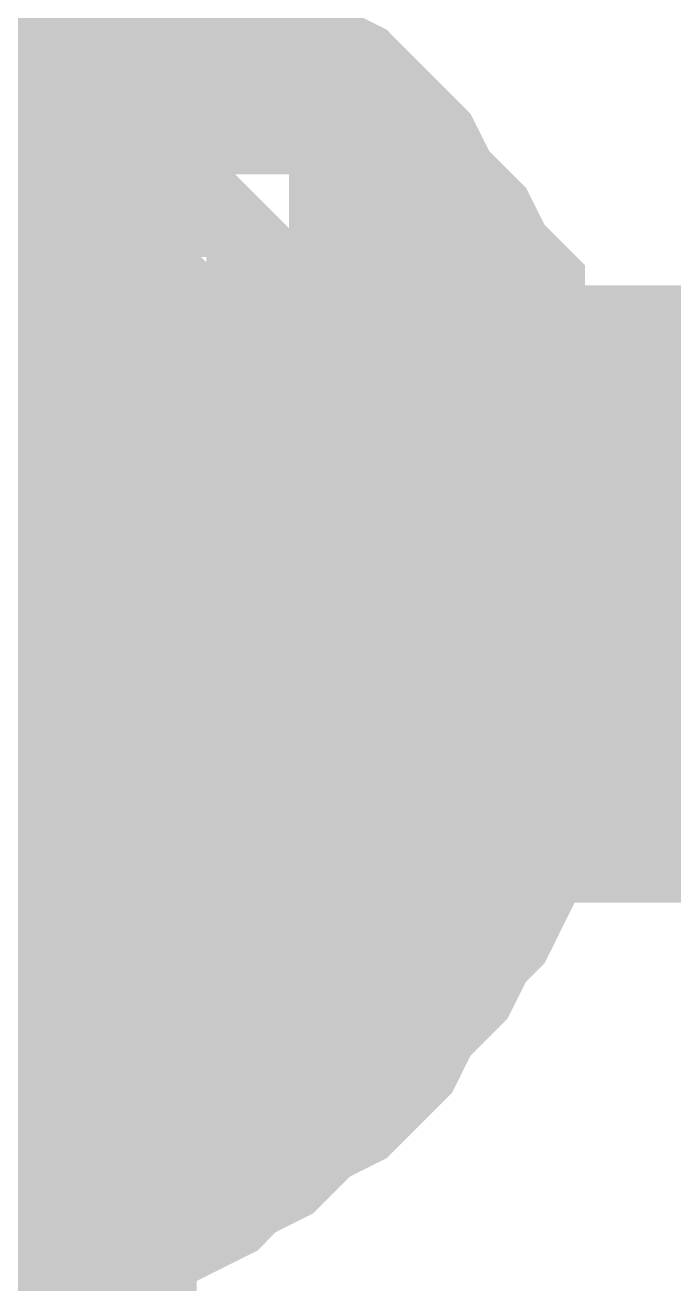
# Model space of a CAD drawing. Header units: inches. Extents: x 0 to 841, y 0 to 594.
# Drawn here: x 440.182 to 440.97, y 221.643 to 223.171 of the extents above; entities that cross this region are included whole.
import ezdxf

# ---------------------------------------------------------------- set-up
doc = ezdxf.new("R2010")
doc.units = ezdxf.units.IN
doc.layers.add('Sheet', color=255, linetype='Continuous')

msp = doc.modelspace()

# ---------------------------------------------------------------- linework, layer by layer
at = {"layer": 'Sheet'}
for points in [[(440.0158, 232.4973, 0.7493, 0.7493, 0), (440.0158, 222.4805, 0.7493, 0.7493, 0)], [(440.0158, 223.2441, 0.2997, 0.2997, 0), (440.0608, 223.2441, 0.2997, 0.2997, 0), (440.0832, 223.2441, 0.2997, 0.2997, 0), (440.1281, 223.2441, 0.2997, 0.2997, 0), (440.173, 223.2216, 0.2997, 0.2997, 0), (440.1955, 223.2216, 0.2997, 0.2997, 0), (440.2404, 223.1992, 0.2997, 0.2997, 0), (440.2629, 223.1992, 0.2997, 0.2997, 0), (440.3078, 223.1767, 0.2997, 0.2997, 0), (440.3302, 223.1767, 0.2997, 0.2997, 0), (440.3752, 223.1543, 0.2997, 0.2997, 0), (440.3976, 223.1318, 0.2997, 0.2997, 0), (440.4425, 223.1093, 0.2997, 0.2997, 0), (440.465, 223.0869, 0.2997, 0.2997, 0), (440.4874, 223.0644, 0.2997, 0.2997, 0), (440.5324, 223.042, 0.2997, 0.2997, 0), (440.5548, 223.0195, 0.2997, 0.2997, 0), (440.5773, 222.9971, 0.2997, 0.2997, 0), (440.5997, 222.9746, 0.2997, 0.2997, 0), (440.6222, 222.9297, 0.2997, 0.2997, 0), (440.6447, 222.9072, 0.2997, 0.2997, 0), (440.6671, 222.8848, 0.2997, 0.2997, 0), (440.6896, 222.8398, 0.2997, 0.2997, 0), (440.712, 222.8174, 0.2997, 0.2997, 0), (440.712, 222.7725, 0.2997, 0.2997, 0), (440.7345, 222.75, 0.2997, 0.2997, 0), (440.7345, 222.7051, 0.2997, 0.2997, 0), (440.7569, 222.6826, 0.2997, 0.2997, 0), (440.7569, 222.6377, 0.2997, 0.2997, 0), (440.7794, 222.5928, 0.2997, 0.2997, 0), (440.7794, 222.5703, 0.2997, 0.2997, 0), (440.7794, 222.5254, 0.2997, 0.2997, 0), (440.7794, 222.4805, 0.2997, 0.2997, 0)], [(440.0158, 223.2441, 0.2997, 0.2997, 0), (440.0608, 223.2441, 0.2997, 0.2997, 0), (440.0832, 223.2441, 0.2997, 0.2997, 0), (440.1281, 223.2441, 0.2997, 0.2997, 0), (440.173, 223.2216, 0.2997, 0.2997, 0), (440.1955, 223.2216, 0.2997, 0.2997, 0), (440.2404, 223.1992, 0.2997, 0.2997, 0), (440.2629, 223.1992, 0.2997, 0.2997, 0), (440.3078, 223.1767, 0.2997, 0.2997, 0), (440.3302, 223.1767, 0.2997, 0.2997, 0), (440.3752, 223.1543, 0.2997, 0.2997, 0), (440.3976, 223.1318, 0.2997, 0.2997, 0), (440.4425, 223.1093, 0.2997, 0.2997, 0), (440.465, 223.0869, 0.2997, 0.2997, 0), (440.4874, 223.0644, 0.2997, 0.2997, 0), (440.5324, 223.042, 0.2997, 0.2997, 0), (440.5548, 223.0195, 0.2997, 0.2997, 0), (440.5773, 222.9971, 0.2997, 0.2997, 0), (440.5997, 222.9746, 0.2997, 0.2997, 0), (440.6222, 222.9297, 0.2997, 0.2997, 0), (440.6447, 222.9072, 0.2997, 0.2997, 0), (440.6671, 222.8848, 0.2997, 0.2997, 0), (440.6896, 222.8398, 0.2997, 0.2997, 0), (440.712, 222.8174, 0.2997, 0.2997, 0), (440.712, 222.7725, 0.2997, 0.2997, 0), (440.7345, 222.75, 0.2997, 0.2997, 0), (440.7345, 222.7051, 0.2997, 0.2997, 0), (440.7569, 222.6826, 0.2997, 0.2997, 0), (440.7569, 222.6377, 0.2997, 0.2997, 0), (440.7794, 222.5928, 0.2997, 0.2997, 0), (440.7794, 222.5703, 0.2997, 0.2997, 0), (440.7794, 222.5254, 0.2997, 0.2997, 0), (440.7794, 222.4805, 0.2997, 0.2997, 0)], [(440.1955, 223.2216, 0.0991, 0.0991, 0), (440.2404, 223.1992, 0.0991, 0.0991, 0), (440.2629, 223.1992, 0.0991, 0.0991, 0), (440.3078, 223.1767, 0.0991, 0.0991, 0), (440.3302, 223.1767, 0.0991, 0.0991, 0), (440.3752, 223.1543, 0.0991, 0.0991, 0), (440.3976, 223.1318, 0.0991, 0.0991, 0), (440.4425, 223.1093, 0.0991, 0.0991, 0), (440.465, 223.0869, 0.0991, 0.0991, 0), (440.4874, 223.0644, 0.0991, 0.0991, 0), (440.5324, 223.042, 0.0991, 0.0991, 0), (440.5548, 223.0195, 0.0991, 0.0991, 0), (440.5773, 222.9971, 0.0991, 0.0991, 0), (440.5997, 222.9746, 0.0991, 0.0991, 0), (440.6222, 222.9297, 0.0991, 0.0991, 0), (440.6447, 222.9072, 0.0991, 0.0991, 0), (440.6671, 222.8848, 0.0991, 0.0991, 0), (440.6896, 222.8398, 0.0991, 0.0991, 0), (440.712, 222.8174, 0.0991, 0.0991, 0), (440.712, 222.7725, 0.0991, 0.0991, 0), (440.7345, 222.75, 0.0991, 0.0991, 0), (440.7345, 222.7051, 0.0991, 0.0991, 0), (440.7569, 222.6826, 0.0991, 0.0991, 0), (440.7569, 222.6377, 0.0991, 0.0991, 0), (440.7794, 222.5928, 0.0991, 0.0991, 0), (440.7794, 222.5703, 0.0991, 0.0991, 0), (440.7794, 222.5254, 0.0991, 0.0991, 0), (440.7794, 222.4805, 0.0991, 0.0991, 0)], [(440.1955, 223.2216, 0.0991, 0.0991, 0), (440.2404, 223.1992, 0.0991, 0.0991, 0), (440.2629, 223.1992, 0.0991, 0.0991, 0), (440.3078, 223.1767, 0.0991, 0.0991, 0), (440.3302, 223.1767, 0.0991, 0.0991, 0), (440.3752, 223.1543, 0.0991, 0.0991, 0), (440.3976, 223.1318, 0.0991, 0.0991, 0), (440.4425, 223.1093, 0.0991, 0.0991, 0), (440.465, 223.0869, 0.0991, 0.0991, 0), (440.4874, 223.0644, 0.0991, 0.0991, 0), (440.5324, 223.042, 0.0991, 0.0991, 0), (440.5548, 223.0195, 0.0991, 0.0991, 0), (440.5773, 222.9971, 0.0991, 0.0991, 0), (440.5997, 222.9746, 0.0991, 0.0991, 0), (440.6222, 222.9297, 0.0991, 0.0991, 0), (440.6447, 222.9072, 0.0991, 0.0991, 0), (440.6671, 222.8848, 0.0991, 0.0991, 0), (440.6896, 222.8398, 0.0991, 0.0991, 0), (440.712, 222.8174, 0.0991, 0.0991, 0), (440.712, 222.7725, 0.0991, 0.0991, 0), (440.7345, 222.75, 0.0991, 0.0991, 0), (440.7345, 222.7051, 0.0991, 0.0991, 0), (440.7569, 222.6826, 0.0991, 0.0991, 0), (440.7569, 222.6377, 0.0991, 0.0991, 0), (440.7794, 222.5928, 0.0991, 0.0991, 0), (440.7794, 222.5703, 0.0991, 0.0991, 0), (440.7794, 222.5254, 0.0991, 0.0991, 0), (440.7794, 222.4805, 0.0991, 0.0991, 0)], [(440.0158, 222.9971, 0.2997, 0.2997, 0), (440.0383, 222.9971, 0.2997, 0.2997, 0), (440.0608, 222.9971, 0.2997, 0.2997, 0), (440.0832, 222.9971, 0.2997, 0.2997, 0), (440.1057, 222.9971, 0.2997, 0.2997, 0), (440.1281, 222.9746, 0.2997, 0.2997, 0), (440.1506, 222.9746, 0.2997, 0.2997, 0), (440.1955, 222.9746, 0.2997, 0.2997, 0), (440.218, 222.9521, 0.2997, 0.2997, 0), (440.218, 222.9521, 0.2997, 0.2997, 0), (440.2404, 222.9297, 0.2997, 0.2997, 0), (440.2629, 222.9297, 0.2997, 0.2997, 0), (440.2853, 222.9072, 0.2997, 0.2997, 0), (440.3078, 222.9072, 0.2997, 0.2997, 0), (440.3302, 222.8848, 0.2997, 0.2997, 0), (440.3527, 222.8623, 0.2997, 0.2997, 0), (440.3527, 222.8398, 0.2997, 0.2997, 0), (440.3752, 222.8398, 0.2997, 0.2997, 0), (440.3976, 222.8174, 0.2997, 0.2997, 0), (440.4201, 222.7949, 0.2997, 0.2997, 0), (440.4201, 222.7725, 0.2997, 0.2997, 0), (440.4425, 222.75, 0.2997, 0.2997, 0), (440.4425, 222.7275, 0.2997, 0.2997, 0), (440.465, 222.7051, 0.2997, 0.2997, 0), (440.465, 222.6826, 0.2997, 0.2997, 0), (440.4874, 222.6602, 0.2997, 0.2997, 0), (440.4874, 222.6377, 0.2997, 0.2997, 0), (440.4874, 222.6152, 0.2997, 0.2997, 0), (440.5099, 222.5928, 0.2997, 0.2997, 0), (440.5099, 222.5703, 0.2997, 0.2997, 0), (440.5099, 222.5254, 0.2997, 0.2997, 0), (440.5099, 222.5029, 0.2997, 0.2997, 0), (440.5099, 222.4805, 0.2997, 0.2997, 0)], [(440.0158, 222.9971, 0.2997, 0.2997, 0), (440.0383, 222.9971, 0.2997, 0.2997, 0), (440.0608, 222.9971, 0.2997, 0.2997, 0), (440.0832, 222.9971, 0.2997, 0.2997, 0), (440.1057, 222.9971, 0.2997, 0.2997, 0), (440.1281, 222.9746, 0.2997, 0.2997, 0), (440.1506, 222.9746, 0.2997, 0.2997, 0), (440.1955, 222.9746, 0.2997, 0.2997, 0), (440.218, 222.9521, 0.2997, 0.2997, 0), (440.218, 222.9521, 0.2997, 0.2997, 0), (440.2404, 222.9297, 0.2997, 0.2997, 0), (440.2629, 222.9297, 0.2997, 0.2997, 0), (440.2853, 222.9072, 0.2997, 0.2997, 0), (440.3078, 222.9072, 0.2997, 0.2997, 0), (440.3302, 222.8848, 0.2997, 0.2997, 0), (440.3527, 222.8623, 0.2997, 0.2997, 0), (440.3527, 222.8398, 0.2997, 0.2997, 0), (440.3752, 222.8398, 0.2997, 0.2997, 0), (440.3976, 222.8174, 0.2997, 0.2997, 0), (440.4201, 222.7949, 0.2997, 0.2997, 0), (440.4201, 222.7725, 0.2997, 0.2997, 0), (440.4425, 222.75, 0.2997, 0.2997, 0), (440.4425, 222.7275, 0.2997, 0.2997, 0), (440.465, 222.7051, 0.2997, 0.2997, 0), (440.465, 222.6826, 0.2997, 0.2997, 0), (440.4874, 222.6602, 0.2997, 0.2997, 0), (440.4874, 222.6377, 0.2997, 0.2997, 0), (440.4874, 222.6152, 0.2997, 0.2997, 0), (440.5099, 222.5928, 0.2997, 0.2997, 0), (440.5099, 222.5703, 0.2997, 0.2997, 0), (440.5099, 222.5254, 0.2997, 0.2997, 0), (440.5099, 222.5029, 0.2997, 0.2997, 0), (440.5099, 222.4805, 0.2997, 0.2997, 0)], [(440.1281, 222.9746, 0.0991, 0.0991, 0), (440.1506, 222.9746, 0.0991, 0.0991, 0), (440.1955, 222.9746, 0.0991, 0.0991, 0), (440.218, 222.9521, 0.0991, 0.0991, 0), (440.218, 222.9521, 0.0991, 0.0991, 0), (440.2404, 222.9297, 0.0991, 0.0991, 0), (440.2629, 222.9297, 0.0991, 0.0991, 0), (440.2853, 222.9072, 0.0991, 0.0991, 0), (440.3078, 222.9072, 0.0991, 0.0991, 0), (440.3302, 222.8848, 0.0991, 0.0991, 0), (440.3527, 222.8623, 0.0991, 0.0991, 0), (440.3527, 222.8398, 0.0991, 0.0991, 0), (440.3752, 222.8398, 0.0991, 0.0991, 0), (440.3976, 222.8174, 0.0991, 0.0991, 0), (440.4201, 222.7949, 0.0991, 0.0991, 0), (440.4201, 222.7725, 0.0991, 0.0991, 0), (440.4425, 222.75, 0.0991, 0.0991, 0), (440.4425, 222.7275, 0.0991, 0.0991, 0), (440.465, 222.7051, 0.0991, 0.0991, 0), (440.465, 222.6826, 0.0991, 0.0991, 0), (440.4874, 222.6602, 0.0991, 0.0991, 0), (440.4874, 222.6377, 0.0991, 0.0991, 0), (440.4874, 222.6152, 0.0991, 0.0991, 0), (440.5099, 222.5928, 0.0991, 0.0991, 0), (440.5099, 222.5703, 0.0991, 0.0991, 0), (440.5099, 222.5254, 0.0991, 0.0991, 0), (440.5099, 222.5029, 0.0991, 0.0991, 0), (440.5099, 222.4805, 0.0991, 0.0991, 0)], [(440.1281, 222.9746, 0.0991, 0.0991, 0), (440.1506, 222.9746, 0.0991, 0.0991, 0), (440.1955, 222.9746, 0.0991, 0.0991, 0), (440.218, 222.9521, 0.0991, 0.0991, 0), (440.218, 222.9521, 0.0991, 0.0991, 0), (440.2404, 222.9297, 0.0991, 0.0991, 0), (440.2629, 222.9297, 0.0991, 0.0991, 0), (440.2853, 222.9072, 0.0991, 0.0991, 0), (440.3078, 222.9072, 0.0991, 0.0991, 0), (440.3302, 222.8848, 0.0991, 0.0991, 0), (440.3527, 222.8623, 0.0991, 0.0991, 0), (440.3527, 222.8398, 0.0991, 0.0991, 0), (440.3752, 222.8398, 0.0991, 0.0991, 0), (440.3976, 222.8174, 0.0991, 0.0991, 0), (440.4201, 222.7949, 0.0991, 0.0991, 0), (440.4201, 222.7725, 0.0991, 0.0991, 0), (440.4425, 222.75, 0.0991, 0.0991, 0), (440.4425, 222.7275, 0.0991, 0.0991, 0), (440.465, 222.7051, 0.0991, 0.0991, 0), (440.465, 222.6826, 0.0991, 0.0991, 0), (440.4874, 222.6602, 0.0991, 0.0991, 0), (440.4874, 222.6377, 0.0991, 0.0991, 0), (440.4874, 222.6152, 0.0991, 0.0991, 0), (440.5099, 222.5928, 0.0991, 0.0991, 0), (440.5099, 222.5703, 0.0991, 0.0991, 0), (440.5099, 222.5254, 0.0991, 0.0991, 0), (440.5099, 222.5029, 0.0991, 0.0991, 0), (440.5099, 222.4805, 0.0991, 0.0991, 0)], [(455.0177, 222.4805, 0.7493, 0.7493, 0), (440.0158, 222.4805, 0.7493, 0.7493, 0), (440.0158, 217.4946, 0.7493, 0.7493, 0), (425.014, 217.4946, 0.7493, 0.7493, 0)], [(440.7794, 222.4805, 0.2997, 0.2997, 0), (440.7794, 222.4356, 0.2997, 0.2997, 0), (440.7794, 222.4131, 0.2997, 0.2997, 0), (440.7794, 222.3682, 0.2997, 0.2997, 0), (440.7569, 222.3233, 0.2997, 0.2997, 0), (440.7569, 222.3008, 0.2997, 0.2997, 0), (440.7345, 222.2559, 0.2997, 0.2997, 0), (440.7345, 222.2334, 0.2997, 0.2997, 0), (440.712, 222.1885, 0.2997, 0.2997, 0), (440.712, 222.1661, 0.2997, 0.2997, 0), (440.6896, 222.1211, 0.2997, 0.2997, 0), (440.6671, 222.0987, 0.2997, 0.2997, 0), (440.6447, 222.0538, 0.2997, 0.2997, 0), (440.6222, 222.0313, 0.2997, 0.2997, 0), (440.5997, 222.0088, 0.2997, 0.2997, 0), (440.5773, 221.9639, 0.2997, 0.2997, 0), (440.5548, 221.9415, 0.2997, 0.2997, 0), (440.5324, 221.919, 0.2997, 0.2997, 0), (440.4874, 221.8966, 0.2997, 0.2997, 0), (440.465, 221.8741, 0.2997, 0.2997, 0), (440.4425, 221.8516, 0.2997, 0.2997, 0), (440.3976, 221.8292, 0.2997, 0.2997, 0), (440.3752, 221.8067, 0.2997, 0.2997, 0), (440.3302, 221.7843, 0.2997, 0.2997, 0), (440.3078, 221.7843, 0.2997, 0.2997, 0), (440.2629, 221.7618, 0.2997, 0.2997, 0), (440.2404, 221.7618, 0.2997, 0.2997, 0), (440.1955, 221.7393, 0.2997, 0.2997, 0), (440.173, 221.7393, 0.2997, 0.2997, 0), (440.1281, 221.7169, 0.2997, 0.2997, 0), (440.0832, 221.7169, 0.2997, 0.2997, 0), (440.0608, 221.7169, 0.2997, 0.2997, 0), (440.0158, 221.7169, 0.2997, 0.2997, 0)], [(440.7794, 222.4805, 0.2997, 0.2997, 0), (440.7794, 222.4356, 0.2997, 0.2997, 0), (440.7794, 222.4131, 0.2997, 0.2997, 0), (440.7794, 222.3682, 0.2997, 0.2997, 0), (440.7569, 222.3233, 0.2997, 0.2997, 0), (440.7569, 222.3008, 0.2997, 0.2997, 0), (440.7345, 222.2559, 0.2997, 0.2997, 0), (440.7345, 222.2334, 0.2997, 0.2997, 0), (440.712, 222.1885, 0.2997, 0.2997, 0), (440.712, 222.1661, 0.2997, 0.2997, 0), (440.6896, 222.1211, 0.2997, 0.2997, 0), (440.6671, 222.0987, 0.2997, 0.2997, 0), (440.6447, 222.0538, 0.2997, 0.2997, 0), (440.6222, 222.0313, 0.2997, 0.2997, 0), (440.5997, 222.0088, 0.2997, 0.2997, 0), (440.5773, 221.9639, 0.2997, 0.2997, 0), (440.5548, 221.9415, 0.2997, 0.2997, 0), (440.5324, 221.919, 0.2997, 0.2997, 0), (440.4874, 221.8966, 0.2997, 0.2997, 0), (440.465, 221.8741, 0.2997, 0.2997, 0), (440.4425, 221.8516, 0.2997, 0.2997, 0), (440.3976, 221.8292, 0.2997, 0.2997, 0), (440.3752, 221.8067, 0.2997, 0.2997, 0), (440.3302, 221.7843, 0.2997, 0.2997, 0), (440.3078, 221.7843, 0.2997, 0.2997, 0), (440.2629, 221.7618, 0.2997, 0.2997, 0), (440.2404, 221.7618, 0.2997, 0.2997, 0), (440.1955, 221.7393, 0.2997, 0.2997, 0), (440.173, 221.7393, 0.2997, 0.2997, 0), (440.1281, 221.7169, 0.2997, 0.2997, 0), (440.0832, 221.7169, 0.2997, 0.2997, 0), (440.0608, 221.7169, 0.2997, 0.2997, 0), (440.0158, 221.7169, 0.2997, 0.2997, 0)], [(440.5099, 222.4805, 0.2997, 0.2997, 0), (440.5099, 222.458, 0.2997, 0.2997, 0), (440.5099, 222.4356, 0.2997, 0.2997, 0), (440.5099, 222.4131, 0.2997, 0.2997, 0), (440.5099, 222.3907, 0.2997, 0.2997, 0), (440.4874, 222.3682, 0.2997, 0.2997, 0), (440.4874, 222.3457, 0.2997, 0.2997, 0), (440.4874, 222.3008, 0.2997, 0.2997, 0), (440.465, 222.3008, 0.2997, 0.2997, 0), (440.465, 222.2784, 0.2997, 0.2997, 0), (440.4425, 222.2559, 0.2997, 0.2997, 0), (440.4425, 222.2334, 0.2997, 0.2997, 0), (440.4201, 222.211, 0.2997, 0.2997, 0), (440.4201, 222.1885, 0.2997, 0.2997, 0), (440.3976, 222.1661, 0.2997, 0.2997, 0), (440.3752, 222.1436, 0.2997, 0.2997, 0), (440.3527, 222.1211, 0.2997, 0.2997, 0), (440.3527, 222.1211, 0.2997, 0.2997, 0), (440.3302, 222.0987, 0.2997, 0.2997, 0), (440.3078, 222.0762, 0.2997, 0.2997, 0), (440.2853, 222.0762, 0.2997, 0.2997, 0), (440.2629, 222.0538, 0.2997, 0.2997, 0), (440.2404, 222.0538, 0.2997, 0.2997, 0), (440.218, 222.0313, 0.2997, 0.2997, 0), (440.218, 222.0313, 0.2997, 0.2997, 0), (440.1955, 222.0088, 0.2997, 0.2997, 0), (440.1506, 222.0088, 0.2997, 0.2997, 0), (440.1281, 222.0088, 0.2997, 0.2997, 0), (440.1057, 221.9864, 0.2997, 0.2997, 0), (440.0832, 221.9864, 0.2997, 0.2997, 0), (440.0608, 221.9864, 0.2997, 0.2997, 0), (440.0383, 221.9864, 0.2997, 0.2997, 0), (440.0158, 221.9864, 0.2997, 0.2997, 0)], [(440.5099, 222.4805, 0.2997, 0.2997, 0), (440.5099, 222.458, 0.2997, 0.2997, 0), (440.5099, 222.4356, 0.2997, 0.2997, 0), (440.5099, 222.4131, 0.2997, 0.2997, 0), (440.5099, 222.3907, 0.2997, 0.2997, 0), (440.4874, 222.3682, 0.2997, 0.2997, 0), (440.4874, 222.3457, 0.2997, 0.2997, 0), (440.4874, 222.3008, 0.2997, 0.2997, 0), (440.465, 222.3008, 0.2997, 0.2997, 0), (440.465, 222.2784, 0.2997, 0.2997, 0), (440.4425, 222.2559, 0.2997, 0.2997, 0), (440.4425, 222.2334, 0.2997, 0.2997, 0), (440.4201, 222.211, 0.2997, 0.2997, 0), (440.4201, 222.1885, 0.2997, 0.2997, 0), (440.3976, 222.1661, 0.2997, 0.2997, 0), (440.3752, 222.1436, 0.2997, 0.2997, 0), (440.3527, 222.1211, 0.2997, 0.2997, 0), (440.3527, 222.1211, 0.2997, 0.2997, 0), (440.3302, 222.0987, 0.2997, 0.2997, 0), (440.3078, 222.0762, 0.2997, 0.2997, 0), (440.2853, 222.0762, 0.2997, 0.2997, 0), (440.2629, 222.0538, 0.2997, 0.2997, 0), (440.2404, 222.0538, 0.2997, 0.2997, 0), (440.218, 222.0313, 0.2997, 0.2997, 0), (440.218, 222.0313, 0.2997, 0.2997, 0), (440.1955, 222.0088, 0.2997, 0.2997, 0), (440.1506, 222.0088, 0.2997, 0.2997, 0), (440.1281, 222.0088, 0.2997, 0.2997, 0), (440.1057, 221.9864, 0.2997, 0.2997, 0), (440.0832, 221.9864, 0.2997, 0.2997, 0), (440.0608, 221.9864, 0.2997, 0.2997, 0), (440.0383, 221.9864, 0.2997, 0.2997, 0), (440.0158, 221.9864, 0.2997, 0.2997, 0)], [(440.5099, 222.4805, 0.2997, 0.2997, 0), (440.5099, 222.4805, 0.2997, 0.2997, 0), (440.5099, 222.4805, 0.2997, 0.2997, 0), (440.5099, 222.4805, 0.2997, 0.2997, 0), (440.5099, 222.4805, 0.2997, 0.2997, 0), (440.5099, 222.4805, 0.2997, 0.2997, 0), (440.5099, 222.4805, 0.2997, 0.2997, 0), (440.5099, 222.4805, 0.2997, 0.2997, 0), (440.5099, 222.4805, 0.2997, 0.2997, 0), (440.5099, 222.4805, 0.2997, 0.2997, 0), (440.5099, 222.4805, 0.2997, 0.2997, 0), (440.5099, 222.4805, 0.2997, 0.2997, 0), (440.5099, 222.4805, 0.2997, 0.2997, 0), (440.5099, 222.4805, 0.2997, 0.2997, 0), (440.5099, 222.4805, 0.2997, 0.2997, 0), (440.5099, 222.4805, 0.2997, 0.2997, 0), (440.5099, 222.4805, 0.2997, 0.2997, 0), (440.5099, 222.4805, 0.2997, 0.2997, 0), (440.5099, 222.4805, 0.2997, 0.2997, 0), (440.5099, 222.4805, 0.2997, 0.2997, 0), (440.5099, 222.4805, 0.2997, 0.2997, 0), (440.5099, 222.4805, 0.2997, 0.2997, 0), (440.5099, 222.4805, 0.2997, 0.2997, 0), (440.5099, 222.4805, 0.2997, 0.2997, 0), (440.5099, 222.4805, 0.2997, 0.2997, 0), (440.5099, 222.4805, 0.2997, 0.2997, 0), (440.5099, 222.4805, 0.2997, 0.2997, 0), (440.5099, 222.4805, 0.2997, 0.2997, 0), (440.5099, 222.4805, 0.2997, 0.2997, 0), (440.5099, 222.4805, 0.2997, 0.2997, 0), (440.5099, 222.4805, 0.2997, 0.2997, 0), (440.5099, 222.4805, 0.2997, 0.2997, 0), (440.5099, 222.4805, 0.2997, 0.2997, 0)], [(440.5099, 222.4805, 0.2997, 0.2997, 0), (440.5099, 222.4805, 0.2997, 0.2997, 0)], [(440.5099, 222.4805, 0.2997, 0.2997, 0), (440.5099, 222.4805, 0.2997, 0.2997, 0), (440.5099, 222.4805, 0.2997, 0.2997, 0), (440.5099, 222.4805, 0.2997, 0.2997, 0), (440.5099, 222.4805, 0.2997, 0.2997, 0), (440.5099, 222.4805, 0.2997, 0.2997, 0), (440.5099, 222.4805, 0.2997, 0.2997, 0), (440.5099, 222.4805, 0.2997, 0.2997, 0), (440.5099, 222.4805, 0.2997, 0.2997, 0), (440.5099, 222.4805, 0.2997, 0.2997, 0), (440.5099, 222.4805, 0.2997, 0.2997, 0), (440.5099, 222.4805, 0.2997, 0.2997, 0), (440.5099, 222.4805, 0.2997, 0.2997, 0), (440.5099, 222.4805, 0.2997, 0.2997, 0), (440.5099, 222.4805, 0.2997, 0.2997, 0), (440.5099, 222.4805, 0.2997, 0.2997, 0), (440.5099, 222.4805, 0.2997, 0.2997, 0), (440.5099, 222.4805, 0.2997, 0.2997, 0), (440.5099, 222.4805, 0.2997, 0.2997, 0), (440.5099, 222.4805, 0.2997, 0.2997, 0), (440.5099, 222.4805, 0.2997, 0.2997, 0), (440.5099, 222.4805, 0.2997, 0.2997, 0), (440.5099, 222.4805, 0.2997, 0.2997, 0), (440.5099, 222.4805, 0.2997, 0.2997, 0), (440.5099, 222.4805, 0.2997, 0.2997, 0), (440.5099, 222.4805, 0.2997, 0.2997, 0), (440.5099, 222.4805, 0.2997, 0.2997, 0), (440.5099, 222.4805, 0.2997, 0.2997, 0), (440.5099, 222.4805, 0.2997, 0.2997, 0), (440.5099, 222.4805, 0.2997, 0.2997, 0), (440.5099, 222.4805, 0.2997, 0.2997, 0), (440.5099, 222.4805, 0.2997, 0.2997, 0), (440.5099, 222.4805, 0.2997, 0.2997, 0)], [(440.5099, 222.4805, 0.2997, 0.2997, 0), (440.5099, 222.4805, 0.2997, 0.2997, 0)], [(440.7794, 222.4805, 0.2997, 0.2997, 0), (440.7794, 222.4805, 0.2997, 0.2997, 0), (440.7794, 222.4805, 0.2997, 0.2997, 0), (440.7794, 222.4805, 0.2997, 0.2997, 0), (440.7794, 222.4805, 0.2997, 0.2997, 0), (440.7794, 222.4805, 0.2997, 0.2997, 0), (440.7794, 222.4805, 0.2997, 0.2997, 0), (440.7794, 222.4805, 0.2997, 0.2997, 0), (440.7794, 222.4805, 0.2997, 0.2997, 0), (440.7794, 222.4805, 0.2997, 0.2997, 0), (440.7794, 222.4805, 0.2997, 0.2997, 0), (440.7794, 222.4805, 0.2997, 0.2997, 0), (440.7794, 222.4805, 0.2997, 0.2997, 0), (440.7794, 222.4805, 0.2997, 0.2997, 0), (440.7794, 222.4805, 0.2997, 0.2997, 0), (440.7794, 222.4805, 0.2997, 0.2997, 0), (440.7794, 222.4805, 0.2997, 0.2997, 0), (440.7794, 222.4805, 0.2997, 0.2997, 0), (440.7794, 222.4805, 0.2997, 0.2997, 0), (440.7794, 222.4805, 0.2997, 0.2997, 0), (440.7794, 222.4805, 0.2997, 0.2997, 0), (440.7794, 222.4805, 0.2997, 0.2997, 0), (440.7794, 222.4805, 0.2997, 0.2997, 0), (440.7794, 222.4805, 0.2997, 0.2997, 0), (440.7794, 222.4805, 0.2997, 0.2997, 0), (440.7794, 222.4805, 0.2997, 0.2997, 0), (440.7794, 222.4805, 0.2997, 0.2997, 0), (440.7794, 222.4805, 0.2997, 0.2997, 0), (440.7794, 222.4805, 0.2997, 0.2997, 0), (440.7794, 222.4805, 0.2997, 0.2997, 0), (440.7794, 222.4805, 0.2997, 0.2997, 0), (440.7794, 222.4805, 0.2997, 0.2997, 0), (440.7794, 222.4805, 0.2997, 0.2997, 0)], [(440.7794, 222.4805, 0.2997, 0.2997, 0), (440.7794, 222.4805, 0.2997, 0.2997, 0)], [(440.7794, 222.4805, 0.2997, 0.2997, 0), (440.7794, 222.4805, 0.2997, 0.2997, 0), (440.7794, 222.4805, 0.2997, 0.2997, 0), (440.7794, 222.4805, 0.2997, 0.2997, 0), (440.7794, 222.4805, 0.2997, 0.2997, 0), (440.7794, 222.4805, 0.2997, 0.2997, 0), (440.7794, 222.4805, 0.2997, 0.2997, 0), (440.7794, 222.4805, 0.2997, 0.2997, 0), (440.7794, 222.4805, 0.2997, 0.2997, 0), (440.7794, 222.4805, 0.2997, 0.2997, 0), (440.7794, 222.4805, 0.2997, 0.2997, 0), (440.7794, 222.4805, 0.2997, 0.2997, 0), (440.7794, 222.4805, 0.2997, 0.2997, 0), (440.7794, 222.4805, 0.2997, 0.2997, 0), (440.7794, 222.4805, 0.2997, 0.2997, 0), (440.7794, 222.4805, 0.2997, 0.2997, 0), (440.7794, 222.4805, 0.2997, 0.2997, 0), (440.7794, 222.4805, 0.2997, 0.2997, 0), (440.7794, 222.4805, 0.2997, 0.2997, 0), (440.7794, 222.4805, 0.2997, 0.2997, 0), (440.7794, 222.4805, 0.2997, 0.2997, 0), (440.7794, 222.4805, 0.2997, 0.2997, 0), (440.7794, 222.4805, 0.2997, 0.2997, 0), (440.7794, 222.4805, 0.2997, 0.2997, 0), (440.7794, 222.4805, 0.2997, 0.2997, 0), (440.7794, 222.4805, 0.2997, 0.2997, 0), (440.7794, 222.4805, 0.2997, 0.2997, 0), (440.7794, 222.4805, 0.2997, 0.2997, 0), (440.7794, 222.4805, 0.2997, 0.2997, 0), (440.7794, 222.4805, 0.2997, 0.2997, 0), (440.7794, 222.4805, 0.2997, 0.2997, 0), (440.7794, 222.4805, 0.2997, 0.2997, 0), (440.7794, 222.4805, 0.2997, 0.2997, 0)], [(440.7794, 222.4805, 0.2997, 0.2997, 0), (440.7794, 222.4805, 0.2997, 0.2997, 0)], [(440.7794, 222.4805, 0.0991, 0.0991, 0), (440.7794, 222.4356, 0.0991, 0.0991, 0), (440.7794, 222.4131, 0.0991, 0.0991, 0), (440.7794, 222.3682, 0.0991, 0.0991, 0), (440.7569, 222.3233, 0.0991, 0.0991, 0), (440.7569, 222.3008, 0.0991, 0.0991, 0), (440.7345, 222.2559, 0.0991, 0.0991, 0), (440.7345, 222.2334, 0.0991, 0.0991, 0), (440.712, 222.1885, 0.0991, 0.0991, 0), (440.712, 222.1661, 0.0991, 0.0991, 0), (440.6896, 222.1211, 0.0991, 0.0991, 0), (440.6671, 222.0987, 0.0991, 0.0991, 0), (440.6447, 222.0538, 0.0991, 0.0991, 0), (440.6222, 222.0313, 0.0991, 0.0991, 0), (440.5997, 222.0088, 0.0991, 0.0991, 0), (440.5773, 221.9639, 0.0991, 0.0991, 0), (440.5548, 221.9415, 0.0991, 0.0991, 0), (440.5324, 221.919, 0.0991, 0.0991, 0), (440.4874, 221.8966, 0.0991, 0.0991, 0), (440.465, 221.8741, 0.0991, 0.0991, 0), (440.4425, 221.8516, 0.0991, 0.0991, 0), (440.3976, 221.8292, 0.0991, 0.0991, 0), (440.3752, 221.8067, 0.0991, 0.0991, 0), (440.3302, 221.7843, 0.0991, 0.0991, 0), (440.3078, 221.7843, 0.0991, 0.0991, 0), (440.2629, 221.7618, 0.0991, 0.0991, 0), (440.2404, 221.7618, 0.0991, 0.0991, 0), (440.1955, 221.7393, 0.0991, 0.0991, 0), (440.173, 221.7393, 0.0991, 0.0991, 0), (440.1281, 221.7169, 0.0991, 0.0991, 0)], [(440.7794, 222.4805, 0.0991, 0.0991, 0), (440.7794, 222.4356, 0.0991, 0.0991, 0), (440.7794, 222.4131, 0.0991, 0.0991, 0), (440.7794, 222.3682, 0.0991, 0.0991, 0), (440.7569, 222.3233, 0.0991, 0.0991, 0), (440.7569, 222.3008, 0.0991, 0.0991, 0), (440.7345, 222.2559, 0.0991, 0.0991, 0), (440.7345, 222.2334, 0.0991, 0.0991, 0), (440.712, 222.1885, 0.0991, 0.0991, 0), (440.712, 222.1661, 0.0991, 0.0991, 0), (440.6896, 222.1211, 0.0991, 0.0991, 0), (440.6671, 222.0987, 0.0991, 0.0991, 0), (440.6447, 222.0538, 0.0991, 0.0991, 0), (440.6222, 222.0313, 0.0991, 0.0991, 0), (440.5997, 222.0088, 0.0991, 0.0991, 0), (440.5773, 221.9639, 0.0991, 0.0991, 0), (440.5548, 221.9415, 0.0991, 0.0991, 0), (440.5324, 221.919, 0.0991, 0.0991, 0), (440.4874, 221.8966, 0.0991, 0.0991, 0), (440.465, 221.8741, 0.0991, 0.0991, 0), (440.4425, 221.8516, 0.0991, 0.0991, 0), (440.3976, 221.8292, 0.0991, 0.0991, 0), (440.3752, 221.8067, 0.0991, 0.0991, 0), (440.3302, 221.7843, 0.0991, 0.0991, 0), (440.3078, 221.7843, 0.0991, 0.0991, 0), (440.2629, 221.7618, 0.0991, 0.0991, 0), (440.2404, 221.7618, 0.0991, 0.0991, 0), (440.1955, 221.7393, 0.0991, 0.0991, 0), (440.173, 221.7393, 0.0991, 0.0991, 0), (440.1281, 221.7169, 0.0991, 0.0991, 0)], [(440.5099, 222.4805, 0.0991, 0.0991, 0), (440.5099, 222.458, 0.0991, 0.0991, 0), (440.5099, 222.4356, 0.0991, 0.0991, 0), (440.5099, 222.4131, 0.0991, 0.0991, 0), (440.5099, 222.3907, 0.0991, 0.0991, 0), (440.4874, 222.3682, 0.0991, 0.0991, 0), (440.4874, 222.3457, 0.0991, 0.0991, 0), (440.4874, 222.3008, 0.0991, 0.0991, 0), (440.465, 222.3008, 0.0991, 0.0991, 0), (440.465, 222.2784, 0.0991, 0.0991, 0), (440.4425, 222.2559, 0.0991, 0.0991, 0), (440.4425, 222.2334, 0.0991, 0.0991, 0), (440.4201, 222.211, 0.0991, 0.0991, 0), (440.4201, 222.1885, 0.0991, 0.0991, 0), (440.3976, 222.1661, 0.0991, 0.0991, 0), (440.3752, 222.1436, 0.0991, 0.0991, 0), (440.3527, 222.1211, 0.0991, 0.0991, 0), (440.3527, 222.1211, 0.0991, 0.0991, 0), (440.3302, 222.0987, 0.0991, 0.0991, 0), (440.3078, 222.0762, 0.0991, 0.0991, 0), (440.2853, 222.0762, 0.0991, 0.0991, 0), (440.2629, 222.0538, 0.0991, 0.0991, 0), (440.2404, 222.0538, 0.0991, 0.0991, 0), (440.218, 222.0313, 0.0991, 0.0991, 0), (440.218, 222.0313, 0.0991, 0.0991, 0), (440.1955, 222.0088, 0.0991, 0.0991, 0), (440.1506, 222.0088, 0.0991, 0.0991, 0), (440.1281, 222.0088, 0.0991, 0.0991, 0)], [(440.5099, 222.4805, 0.0991, 0.0991, 0), (440.5099, 222.458, 0.0991, 0.0991, 0), (440.5099, 222.4356, 0.0991, 0.0991, 0), (440.5099, 222.4131, 0.0991, 0.0991, 0), (440.5099, 222.3907, 0.0991, 0.0991, 0), (440.4874, 222.3682, 0.0991, 0.0991, 0), (440.4874, 222.3457, 0.0991, 0.0991, 0), (440.4874, 222.3008, 0.0991, 0.0991, 0), (440.465, 222.3008, 0.0991, 0.0991, 0), (440.465, 222.2784, 0.0991, 0.0991, 0), (440.4425, 222.2559, 0.0991, 0.0991, 0), (440.4425, 222.2334, 0.0991, 0.0991, 0), (440.4201, 222.211, 0.0991, 0.0991, 0), (440.4201, 222.1885, 0.0991, 0.0991, 0), (440.3976, 222.1661, 0.0991, 0.0991, 0), (440.3752, 222.1436, 0.0991, 0.0991, 0), (440.3527, 222.1211, 0.0991, 0.0991, 0), (440.3527, 222.1211, 0.0991, 0.0991, 0), (440.3302, 222.0987, 0.0991, 0.0991, 0), (440.3078, 222.0762, 0.0991, 0.0991, 0), (440.2853, 222.0762, 0.0991, 0.0991, 0), (440.2629, 222.0538, 0.0991, 0.0991, 0), (440.2404, 222.0538, 0.0991, 0.0991, 0), (440.218, 222.0313, 0.0991, 0.0991, 0), (440.218, 222.0313, 0.0991, 0.0991, 0), (440.1955, 222.0088, 0.0991, 0.0991, 0), (440.1506, 222.0088, 0.0991, 0.0991, 0), (440.1281, 222.0088, 0.0991, 0.0991, 0)], [(440.5099, 222.4805, 0.0991, 0.0991, 0), (440.5099, 222.4805, 0.0991, 0.0991, 0), (440.5099, 222.4805, 0.0991, 0.0991, 0), (440.5099, 222.4805, 0.0991, 0.0991, 0), (440.5099, 222.4805, 0.0991, 0.0991, 0), (440.5099, 222.4805, 0.0991, 0.0991, 0), (440.5099, 222.4805, 0.0991, 0.0991, 0), (440.5099, 222.4805, 0.0991, 0.0991, 0), (440.5099, 222.4805, 0.0991, 0.0991, 0), (440.5099, 222.4805, 0.0991, 0.0991, 0), (440.5099, 222.4805, 0.0991, 0.0991, 0), (440.5099, 222.4805, 0.0991, 0.0991, 0), (440.5099, 222.4805, 0.0991, 0.0991, 0), (440.5099, 222.4805, 0.0991, 0.0991, 0), (440.5099, 222.4805, 0.0991, 0.0991, 0), (440.5099, 222.4805, 0.0991, 0.0991, 0), (440.5099, 222.4805, 0.0991, 0.0991, 0), (440.5099, 222.4805, 0.0991, 0.0991, 0), (440.5099, 222.4805, 0.0991, 0.0991, 0), (440.5099, 222.4805, 0.0991, 0.0991, 0), (440.5099, 222.4805, 0.0991, 0.0991, 0), (440.5099, 222.4805, 0.0991, 0.0991, 0), (440.5099, 222.4805, 0.0991, 0.0991, 0), (440.5099, 222.4805, 0.0991, 0.0991, 0), (440.5099, 222.4805, 0.0991, 0.0991, 0), (440.5099, 222.4805, 0.0991, 0.0991, 0), (440.5099, 222.4805, 0.0991, 0.0991, 0), (440.5099, 222.4805, 0.0991, 0.0991, 0), (440.5099, 222.4805, 0.0991, 0.0991, 0), (440.5099, 222.4805, 0.0991, 0.0991, 0), (440.5099, 222.4805, 0.0991, 0.0991, 0), (440.5099, 222.4805, 0.0991, 0.0991, 0), (440.5099, 222.4805, 0.0991, 0.0991, 0)], [(440.5099, 222.4805, 0.0991, 0.0991, 0), (440.5099, 222.4805, 0.0991, 0.0991, 0)], [(440.5099, 222.4805, 0.0991, 0.0991, 0), (440.5099, 222.4805, 0.0991, 0.0991, 0), (440.5099, 222.4805, 0.0991, 0.0991, 0), (440.5099, 222.4805, 0.0991, 0.0991, 0), (440.5099, 222.4805, 0.0991, 0.0991, 0), (440.5099, 222.4805, 0.0991, 0.0991, 0), (440.5099, 222.4805, 0.0991, 0.0991, 0), (440.5099, 222.4805, 0.0991, 0.0991, 0), (440.5099, 222.4805, 0.0991, 0.0991, 0), (440.5099, 222.4805, 0.0991, 0.0991, 0), (440.5099, 222.4805, 0.0991, 0.0991, 0), (440.5099, 222.4805, 0.0991, 0.0991, 0), (440.5099, 222.4805, 0.0991, 0.0991, 0), (440.5099, 222.4805, 0.0991, 0.0991, 0), (440.5099, 222.4805, 0.0991, 0.0991, 0), (440.5099, 222.4805, 0.0991, 0.0991, 0), (440.5099, 222.4805, 0.0991, 0.0991, 0), (440.5099, 222.4805, 0.0991, 0.0991, 0), (440.5099, 222.4805, 0.0991, 0.0991, 0), (440.5099, 222.4805, 0.0991, 0.0991, 0), (440.5099, 222.4805, 0.0991, 0.0991, 0), (440.5099, 222.4805, 0.0991, 0.0991, 0), (440.5099, 222.4805, 0.0991, 0.0991, 0), (440.5099, 222.4805, 0.0991, 0.0991, 0), (440.5099, 222.4805, 0.0991, 0.0991, 0), (440.5099, 222.4805, 0.0991, 0.0991, 0), (440.5099, 222.4805, 0.0991, 0.0991, 0), (440.5099, 222.4805, 0.0991, 0.0991, 0), (440.5099, 222.4805, 0.0991, 0.0991, 0), (440.5099, 222.4805, 0.0991, 0.0991, 0), (440.5099, 222.4805, 0.0991, 0.0991, 0), (440.5099, 222.4805, 0.0991, 0.0991, 0), (440.5099, 222.4805, 0.0991, 0.0991, 0)], [(440.5099, 222.4805, 0.0991, 0.0991, 0), (440.5099, 222.4805, 0.0991, 0.0991, 0)], [(440.7794, 222.4805, 0.0991, 0.0991, 0), (440.7794, 222.4805, 0.0991, 0.0991, 0), (440.7794, 222.4805, 0.0991, 0.0991, 0), (440.7794, 222.4805, 0.0991, 0.0991, 0), (440.7794, 222.4805, 0.0991, 0.0991, 0), (440.7794, 222.4805, 0.0991, 0.0991, 0), (440.7794, 222.4805, 0.0991, 0.0991, 0), (440.7794, 222.4805, 0.0991, 0.0991, 0), (440.7794, 222.4805, 0.0991, 0.0991, 0), (440.7794, 222.4805, 0.0991, 0.0991, 0), (440.7794, 222.4805, 0.0991, 0.0991, 0), (440.7794, 222.4805, 0.0991, 0.0991, 0), (440.7794, 222.4805, 0.0991, 0.0991, 0), (440.7794, 222.4805, 0.0991, 0.0991, 0), (440.7794, 222.4805, 0.0991, 0.0991, 0), (440.7794, 222.4805, 0.0991, 0.0991, 0), (440.7794, 222.4805, 0.0991, 0.0991, 0), (440.7794, 222.4805, 0.0991, 0.0991, 0), (440.7794, 222.4805, 0.0991, 0.0991, 0), (440.7794, 222.4805, 0.0991, 0.0991, 0), (440.7794, 222.4805, 0.0991, 0.0991, 0), (440.7794, 222.4805, 0.0991, 0.0991, 0), (440.7794, 222.4805, 0.0991, 0.0991, 0), (440.7794, 222.4805, 0.0991, 0.0991, 0), (440.7794, 222.4805, 0.0991, 0.0991, 0), (440.7794, 222.4805, 0.0991, 0.0991, 0), (440.7794, 222.4805, 0.0991, 0.0991, 0), (440.7794, 222.4805, 0.0991, 0.0991, 0), (440.7794, 222.4805, 0.0991, 0.0991, 0), (440.7794, 222.4805, 0.0991, 0.0991, 0), (440.7794, 222.4805, 0.0991, 0.0991, 0), (440.7794, 222.4805, 0.0991, 0.0991, 0), (440.7794, 222.4805, 0.0991, 0.0991, 0)], [(440.7794, 222.4805, 0.0991, 0.0991, 0), (440.7794, 222.4805, 0.0991, 0.0991, 0)], [(440.7794, 222.4805, 0.0991, 0.0991, 0), (440.7794, 222.4805, 0.0991, 0.0991, 0), (440.7794, 222.4805, 0.0991, 0.0991, 0), (440.7794, 222.4805, 0.0991, 0.0991, 0), (440.7794, 222.4805, 0.0991, 0.0991, 0), (440.7794, 222.4805, 0.0991, 0.0991, 0), (440.7794, 222.4805, 0.0991, 0.0991, 0), (440.7794, 222.4805, 0.0991, 0.0991, 0), (440.7794, 222.4805, 0.0991, 0.0991, 0), (440.7794, 222.4805, 0.0991, 0.0991, 0), (440.7794, 222.4805, 0.0991, 0.0991, 0), (440.7794, 222.4805, 0.0991, 0.0991, 0), (440.7794, 222.4805, 0.0991, 0.0991, 0), (440.7794, 222.4805, 0.0991, 0.0991, 0), (440.7794, 222.4805, 0.0991, 0.0991, 0), (440.7794, 222.4805, 0.0991, 0.0991, 0), (440.7794, 222.4805, 0.0991, 0.0991, 0), (440.7794, 222.4805, 0.0991, 0.0991, 0), (440.7794, 222.4805, 0.0991, 0.0991, 0), (440.7794, 222.4805, 0.0991, 0.0991, 0), (440.7794, 222.4805, 0.0991, 0.0991, 0), (440.7794, 222.4805, 0.0991, 0.0991, 0), (440.7794, 222.4805, 0.0991, 0.0991, 0), (440.7794, 222.4805, 0.0991, 0.0991, 0), (440.7794, 222.4805, 0.0991, 0.0991, 0), (440.7794, 222.4805, 0.0991, 0.0991, 0), (440.7794, 222.4805, 0.0991, 0.0991, 0), (440.7794, 222.4805, 0.0991, 0.0991, 0), (440.7794, 222.4805, 0.0991, 0.0991, 0), (440.7794, 222.4805, 0.0991, 0.0991, 0), (440.7794, 222.4805, 0.0991, 0.0991, 0), (440.7794, 222.4805, 0.0991, 0.0991, 0), (440.7794, 222.4805, 0.0991, 0.0991, 0)], [(440.7794, 222.4805, 0.0991, 0.0991, 0), (440.7794, 222.4805, 0.0991, 0.0991, 0)]]:
    msp.add_lwpolyline(points, format="xyseb", dxfattribs=at)
msp.add_lwpolyline([(439.746, 222.5, 0.508, 0.508, 1), (440.254, 222.5, 0.508, 0.508, 1)], format="xyseb", close=True, dxfattribs=at)

doc.saveas('drawing.dxf')
